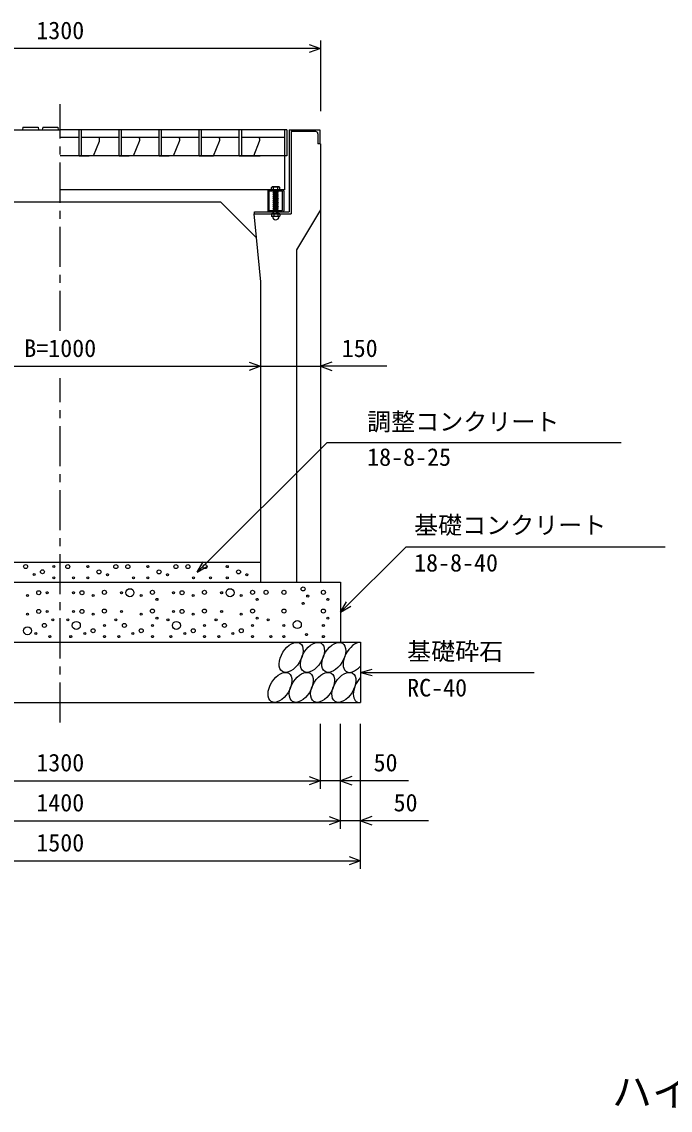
# Model space of a CAD drawing. Units: millimetres, scale not verified. Extents: x -16800 to 16800, y -5940 to 5940.
# Drawn here: x -11224 to -9604, y -58 to 2661 of the extents above; entities that cross this region are included whole.
import ezdxf
from ezdxf.enums import TextEntityAlignment as Align

# ---------------------------------------------------------------- set-up
doc = ezdxf.new("R2010")
doc.units = ezdxf.units.MM
doc.header["$LTSCALE"] = 20
doc.linetypes.add('CHAIN1', pattern=[8, 5, -1, 1, -1])
doc.linetypes.add('DOTTED', pattern=[1.75, 0.25, -1.5])
for name, color, linetype, lineweight in [('0-0_DIM', 7, 'Continuous', 25), ('0-2_HATCH', 6, 'Continuous', 25), ('0-5_OUTLINE', 3, 'Continuous', 25), ('0-6_TXT', 7, 'Continuous', 25)]:
    doc.layers.add(name, color=color, linetype=linetype, lineweight=lineweight)
doc.styles.add('ＭＳ ゴシック', font='')
doc.styles.get('ＭＳ ゴシック').set_extended_font_data('MS Gothic')

msp = doc.modelspace()

# ---------------------------------------------------------------- linework, layer by layer
at = {"layer": '0-0_DIM'}
for p, q in [((-10477.75, 2614.22), (-10477.75, 2437.47)), ((-10477.75, 2594.22), (-11777.75, 2594.22)), ((-11627.75, 1800.38), (-10627.75, 1800.41)), ((-10627.75, 1800.41), (-10477.75, 1800.41)), ((-10311.86, 1800.41), (-10477.75, 1800.41)), ((-10785.83, 1286.01), (-10461.37, 1610.47)), ((-10461.37, 1610.47), (-9727.02, 1610.47)), ((-10264.1, 1349.66), (-10427.75, 1186.01)), ((-10264.1, 1349.66), (-9617.23, 1349.66)), ((-10785.83, 1286.01), (-10770.83, 1311.99)), ((-10785.83, 1286.01), (-10759.85, 1301.01)), ((-10427.75, 1186.01), (-10412.75, 1211.99)), ((-10427.75, 1186.01), (-10401.77, 1201.01)), ((-10377.75, 1036.01), (-10348.77, 1043.77)), ((-10377.75, 1036.01), (-10348.77, 1028.24)), ((-10377.75, 1036.01), (-9944.44, 1036.01)), ((-10477.75, 745.49), (-10477.75, 907.84)), ((-10427.75, 645.49), (-10427.75, 907.84)), ((-10377.75, 545.49), (-10377.75, 907.84)), ((-11777.75, 765.49), (-10477.75, 765.49)), ((-10257.75, 765.49), (-10477.75, 765.49)), ((-11827.75, 665.49), (-10427.75, 665.49)), ((-10207.75, 665.49), (-10427.75, 665.49)), ((-11877.75, 565.49), (-10377.75, 565.49))]:
    msp.add_line(p, q, dxfattribs=at)
at = {"layer": '0-0_DIM', "linetype": 'CHAIN1'}
for p, q in [((-11127.75, 1889), (-11127.75, 2454.72)), ((-11127.75, 911.01), (-11127.75, 1770.64))]:
    msp.add_line(p, q, dxfattribs=at)
at = {"layer": '0-0_DIM'}
for points in [[(-10505.9, 2604.48), (-10477.71, 2594.22), (-10505.9, 2583.96)], [(-10655.94, 1810.67), (-10627.75, 1800.41), (-10655.94, 1790.15)], [(-10449.56, 1810.67), (-10477.75, 1800.41), (-10449.56, 1790.15)], [(-10505.94, 775.75), (-10477.75, 765.49), (-10505.94, 755.23)], [(-10399.56, 775.75), (-10427.75, 765.49), (-10399.56, 755.23)], [(-10455.94, 675.75), (-10427.75, 665.49), (-10455.94, 655.23)], [(-10349.56, 675.75), (-10377.75, 665.49), (-10349.56, 655.23)], [(-10405.94, 575.75), (-10377.75, 565.49), (-10405.94, 555.23)]]:
    msp.add_lwpolyline(points, dxfattribs=at)
at = {"layer": '0-2_HATCH'}
for p, q in [((-11221.25, 2397.51), (-11222.25, 2391.01)), ((-11171.75, 2397.49), (-11172.75, 2390.99)), ((-10561.75, 2391.01), (-11127.75, 2391.01)), ((-11080.75, 2372.01), (-11127.75, 2372.01)), ((-11080.75, 2326.01), (-11080.75, 2391.01)), ((-11074.75, 2326.01), (-11074.75, 2391.01)), ((-10980.75, 2372.01), (-11074.75, 2372.01)), ((-10980.75, 2326.01), (-10980.75, 2391.01)), ((-10974.75, 2326.01), (-10974.75, 2391.01)), ((-10880.75, 2372.01), (-10974.75, 2372.01)), ((-10880.75, 2326.01), (-10880.75, 2391.01)), ((-10874.75, 2326.01), (-10874.75, 2391.01)), ((-10780.75, 2372.01), (-10874.75, 2372.01)), ((-10780.75, 2326.01), (-10780.75, 2391.01)), ((-10774.75, 2326.01), (-10774.75, 2391.01)), ((-10680.75, 2372.01), (-10774.75, 2372.01)), ((-10680.75, 2326.01), (-10680.75, 2391.01)), ((-10674.75, 2326.01), (-10674.75, 2391.01)), ((-10567.75, 2372.01), (-10674.75, 2372.01)), ((-10567.75, 2391.01), (-10567.75, 2241.01)), ((-10561.75, 2391.01), (-10561.75, 2326.01)), ((-10555.75, 2391.01), (-10555.75, 2186.01)), ((-10551.25, 2386.51), (-10551.25, 2181.51)), ((-10489.75, 2386.51), (-10551.25, 2386.51)), ((-10484.25, 2381.01), (-10484.25, 2356.01)), ((-11044.75, 2326.01), (-11030.18, 2362.43)), ((-10944.75, 2326.01), (-10930.18, 2362.43)), ((-10844.75, 2326.01), (-10830.18, 2362.43)), ((-10644.75, 2326.01), (-10630.18, 2362.43)), ((-10479.75, 2356.01), (-10484.25, 2356.01)), ((-10561.75, 2326.01), (-11127.75, 2326.01)), ((-11080.75, 2326.01), (-11055.75, 2326.01)), ((-10980.75, 2326.01), (-10955.75, 2326.01)), ((-10880.75, 2326.01), (-10855.75, 2326.01)), ((-10780.75, 2326.01), (-10755.75, 2326.01)), ((-10680.75, 2326.01), (-10639.75, 2326.01)), ((-10674.75, 2326.01), (-10628.75, 2326.01)), ((-10567.75, 2241.01), (-11127.75, 2241.01)), ((-10609.75, 2238.01), (-10609.75, 2189.01)), ((-10572.75, 2241.01), (-10606.75, 2241.01)), ((-10598.25, 2248.51), (-10600.25, 2247.01)), ((-10600.25, 2241.01), (-10600.25, 2247.01)), ((-10579.25, 2241.01), (-10600.25, 2241.01)), ((-10599.93, 2247.28), (-10598.25, 2248.51)), ((-10581.25, 2248.51), (-10598.25, 2248.51)), ((-10596.25, 2241.01), (-10583.25, 2241.01)), ((-10596.25, 2240.01), (-10595.25, 2241.01)), ((-10595.25, 2239.01), (-10596.25, 2240.01)), ((-10596.25, 2238.01), (-10595.25, 2239.01)), ((-10595.25, 2237.01), (-10596.25, 2238.01)), ((-10596.25, 2236.01), (-10595.25, 2237.01)), ((-10583.25, 2237.01), (-10596.25, 2236.01)), ((-10595.25, 2235.01), (-10596.25, 2236.01)), ((-10596.25, 2234.01), (-10595.25, 2235.01)), ((-10583.25, 2235.01), (-10596.25, 2234.01)), ((-10595.25, 2233.01), (-10596.25, 2234.01)), ((-10596.25, 2232.01), (-10595.25, 2233.01)), ((-10583.25, 2233.01), (-10596.25, 2232.01)), ((-10595.25, 2231.01), (-10596.25, 2232.01)), ((-10596.25, 2230.01), (-10595.25, 2231.01)), ((-10583.25, 2231.01), (-10596.25, 2230.01)), ((-10595.25, 2229.01), (-10596.25, 2230.01)), ((-10595.25, 2241.01), (-10595.25, 2247.01)), ((-10584.25, 2241.01), (-10584.25, 2247.01)), ((-10584.25, 2240.01), (-10583.25, 2241.01)), ((-10583.25, 2239.01), (-10584.25, 2240.01)), ((-10584.25, 2236.01), (-10583.25, 2237.01)), ((-10583.25, 2235.01), (-10584.25, 2236.01)), ((-10584.25, 2234.01), (-10583.25, 2235.01)), ((-10583.25, 2233.01), (-10584.25, 2234.01)), ((-10584.25, 2232.01), (-10583.25, 2233.01)), ((-10583.25, 2231.01), (-10584.25, 2232.01)), ((-10579.58, 2247.28), (-10581.25, 2248.51)), ((-10579.25, 2241.01), (-10579.25, 2247.01)), ((-10569.75, 2238.01), (-10569.75, 2189.01)), ((-10583.25, 2229.01), (-10596.25, 2228.01)), ((-10596.25, 2228.01), (-10595.25, 2229.01)), ((-10583.25, 2227.01), (-10596.25, 2226.01)), ((-10595.25, 2225.01), (-10596.25, 2226.01)), ((-10583.25, 2225.01), (-10596.25, 2224.01)), ((-10596.25, 2224.01), (-10595.25, 2225.01)), ((-10595.25, 2223.01), (-10596.25, 2224.01)), ((-10583.25, 2223.01), (-10596.25, 2222.01)), ((-10596.25, 2222.01), (-10595.25, 2223.01)), ((-10595.25, 2221.01), (-10596.25, 2222.01)), ((-10583.25, 2221.01), (-10596.25, 2220.01)), ((-10596.25, 2220.01), (-10595.25, 2221.01)), ((-10595.25, 2219.01), (-10596.25, 2220.01)), ((-10583.25, 2219.01), (-10596.25, 2218.01)), ((-10596.25, 2218.01), (-10595.25, 2219.01)), ((-10595.25, 2217.01), (-10596.25, 2218.01)), ((-10583.25, 2217.01), (-10596.25, 2216.01)), ((-10596.25, 2216.01), (-10595.25, 2217.01)), ((-10595.25, 2215.01), (-10596.25, 2216.01)), ((-10583.25, 2215.01), (-10596.25, 2214.01)), ((-10596.25, 2214.01), (-10595.25, 2215.01)), ((-10595.25, 2213.01), (-10596.25, 2214.01)), ((-10583.25, 2213.01), (-10596.25, 2212.01)), ((-10596.25, 2212.01), (-10595.25, 2213.01)), ((-10595.25, 2211.01), (-10596.25, 2212.01)), ((-10583.25, 2211.01), (-10596.25, 2210.01)), ((-10596.25, 2210.01), (-10595.25, 2211.01)), ((-10595.25, 2209.01), (-10596.25, 2210.01)), ((-10583.25, 2209.01), (-10596.25, 2208.01)), ((-10596.25, 2208.01), (-10595.25, 2209.01)), ((-10595.25, 2207.01), (-10596.25, 2208.01)), ((-10583.25, 2207.01), (-10596.25, 2206.01)), ((-10596.25, 2206.01), (-10595.25, 2207.01)), ((-10595.25, 2205.01), (-10596.25, 2206.01)), ((-10583.25, 2205.01), (-10596.25, 2204.01)), ((-10596.25, 2204.01), (-10595.25, 2205.01)), ((-10595.25, 2203.01), (-10596.25, 2204.01)), ((-10583.25, 2203.01), (-10596.25, 2202.01)), ((-10596.25, 2202.01), (-10595.25, 2203.01)), ((-10595.25, 2201.01), (-10596.25, 2202.01)), ((-10584.25, 2228.01), (-10583.25, 2229.01)), ((-10583.25, 2227.01), (-10584.25, 2228.01)), ((-10584.25, 2226.01), (-10583.25, 2227.01)), ((-10583.25, 2225.01), (-10584.25, 2226.01)), ((-10584.25, 2224.01), (-10583.25, 2225.01)), ((-10584.25, 2224.01), (-10583.25, 2223.01)), ((-10584.25, 2222.01), (-10583.25, 2223.01)), ((-10584.25, 2222.01), (-10583.25, 2221.01)), ((-10584.25, 2220.01), (-10583.25, 2221.01)), ((-10584.25, 2220.01), (-10583.25, 2219.01)), ((-10584.25, 2218.01), (-10583.25, 2219.01)), ((-10584.25, 2218.01), (-10583.25, 2217.01)), ((-10584.25, 2216.01), (-10583.25, 2217.01)), ((-10584.25, 2216.01), (-10583.25, 2215.01)), ((-10584.25, 2214.01), (-10583.25, 2215.01)), ((-10584.25, 2214.01), (-10583.25, 2213.01)), ((-10584.25, 2212.01), (-10583.25, 2213.01)), ((-10584.25, 2212.01), (-10583.25, 2211.01)), ((-10584.25, 2210.01), (-10583.25, 2211.01)), ((-10584.25, 2210.01), (-10583.25, 2209.01)), ((-10584.25, 2208.01), (-10583.25, 2209.01)), ((-10584.25, 2208.01), (-10583.25, 2207.01)), ((-10584.25, 2206.01), (-10583.25, 2207.01)), ((-10584.25, 2206.01), (-10583.25, 2205.01)), ((-10584.25, 2204.01), (-10583.25, 2205.01)), ((-10584.25, 2204.01), (-10583.25, 2203.01)), ((-10584.25, 2202.01), (-10583.25, 2203.01)), ((-10584.25, 2202.01), (-10583.25, 2201.01)), ((-10644.8, 2181.51), (-10638.86, 2122.12)), ((-10572.75, 2186.01), (-10606.75, 2186.01)), ((-10599.09, 2181.51), (-10599.96, 2180.86)), ((-10599.96, 2180.86), (-10599.96, 2175.67)), ((-10598.27, 2174.7), (-10599.96, 2175.67)), ((-10580.41, 2181.51), (-10599.09, 2181.51)), ((-10583.25, 2201.01), (-10596.25, 2200.01)), ((-10596.25, 2200.01), (-10595.25, 2201.01)), ((-10595.25, 2199.01), (-10596.25, 2200.01)), ((-10583.25, 2199.01), (-10596.25, 2198.01)), ((-10596.25, 2198.01), (-10595.25, 2199.01)), ((-10595.25, 2197.01), (-10596.25, 2198.01)), ((-10596.25, 2196), (-10595.25, 2197.01)), ((-10583.25, 2197), (-10596.25, 2196)), ((-10595.25, 2195), (-10596.25, 2196)), ((-10583.24, 2195), (-10596.25, 2194)), ((-10596.25, 2194), (-10595.25, 2195)), ((-10595.25, 2193), (-10596.25, 2194)), ((-10583.24, 2193), (-10596.24, 2192)), ((-10596.24, 2192), (-10595.24, 2193)), ((-10595.24, 2191), (-10596.24, 2192)), ((-10583.24, 2191), (-10596.24, 2190)), ((-10596.24, 2190), (-10595.24, 2191)), ((-10595.24, 2189), (-10596.24, 2190)), ((-10596.24, 2188), (-10595.24, 2189)), ((-10595.24, 2187), (-10596.24, 2188)), ((-10596.24, 2185.99), (-10595.24, 2186.99)), ((-10595.24, 2184.99), (-10596.24, 2185.99)), ((-10596.24, 2182), (-10595.24, 2183)), ((-10595.75, 2181.51), (-10596.24, 2182)), ((-10596.23, 2183.99), (-10595.23, 2184.99)), ((-10595.23, 2182.99), (-10596.23, 2183.99)), ((-10594.85, 2180.86), (-10594.85, 2175.67)), ((-10584.65, 2180.86), (-10584.65, 2175.67)), ((-10584.25, 2200.01), (-10583.25, 2201.01)), ((-10584.25, 2200.01), (-10583.25, 2199.01)), ((-10584.25, 2198.01), (-10583.25, 2199.01)), ((-10584.25, 2198.01), (-10583.25, 2197)), ((-10584.25, 2196), (-10583.25, 2197)), ((-10584.25, 2196), (-10583.24, 2195)), ((-10584.24, 2194), (-10583.24, 2195)), ((-10584.24, 2194), (-10583.24, 2193)), ((-10584.24, 2192), (-10583.24, 2193)), ((-10584.24, 2192), (-10583.24, 2191)), ((-10584.24, 2190), (-10583.24, 2191)), ((-10584.24, 2190), (-10583.24, 2189)), ((-10584.24, 2188), (-10583.24, 2189)), ((-10584.24, 2188), (-10583.24, 2186.99)), ((-10584.24, 2185.99), (-10583.24, 2186.99)), ((-10584.24, 2185.99), (-10583.23, 2184.99)), ((-10584.24, 2182), (-10583.24, 2183)), ((-10584.24, 2182), (-10583.75, 2181.51)), ((-10584.23, 2183.99), (-10583.23, 2184.99)), ((-10584.23, 2183.99), (-10583.23, 2182.99)), ((-10581.24, 2174.7), (-10579.55, 2175.67)), ((-10580.41, 2181.51), (-10579.55, 2180.86)), ((-10579.55, 2180.86), (-10579.55, 2175.67)), ((-10598.27, 2174.38), (-10598.27, 2174.7)), ((-10581.24, 2174.7), (-10598.27, 2174.7)), ((-10581.24, 2174.38), (-10598.27, 2174.38)), ((-10581.24, 2174.38), (-10581.24, 2174.7))]:
    msp.add_line(p, q, dxfattribs=at)
at = {"layer": '0-2_HATCH', "linetype": 'DOTTED'}
for p, q in [((-10583.25, 2241.01), (-10596.25, 2240.01)), ((-10583.25, 2239.01), (-10596.25, 2238.01)), ((-10583.24, 2189), (-10596.24, 2188)), ((-10583.24, 2186.99), (-10596.24, 2185.99)), ((-10583.24, 2183), (-10596.24, 2182)), ((-10583.23, 2184.99), (-10596.23, 2183.99)), ((-10595.75, 2181.51), (-10583.75, 2181.51))]:
    msp.add_line(p, q, dxfattribs=at)
at = {"layer": '0-2_HATCH'}
for points in [[(-11221.25, 2397.51), (-11183.25, 2397.51), (-11182.25, 2391.01)], [(-11171.75, 2397.49), (-11133.75, 2397.49), (-11132.75, 2390.99)], [(-10774.75, 2326.01), (-10744.75, 2326.01), (-10730.18, 2362.43)], [(-10583.25, 2237.01), (-10584.25, 2238.01), (-10583.25, 2239.01)], [(-10583.25, 2229.01), (-10584.25, 2230.01), (-10583.25, 2231.01)], [(-10596.25, 2226.01), (-10595.25, 2227.01), (-10596.25, 2228.01)], [(-10644.8, 2181.51), (-10642.75, 2181.51), (-10551.25, 2181.51)], [(-10642.75, 2181.51), (-10642.75, 2186.01), (-10555.75, 2186.01)]]:
    msp.add_lwpolyline(points, dxfattribs=at)
msp.add_lwpolyline([(-10606.55, 2237.81), (-10606.55, 2189.21), (-10572.95, 2189.21), (-10572.95, 2237.81)], close=True, dxfattribs=at)
for centre, radius in [((-11214.37, 1300.32), 5), ((-11109.12, 1300.04), 5), ((-10989.12, 1300.04), 5), ((-10959.12, 1300.04), 5), ((-10839.12, 1300.04), 5), ((-10809.12, 1300.04), 5), ((-10766.38, 1300.04), 5), ((-11193.35, 1280.18), 2.5), ((-11172.32, 1287.19), 5), ((-11144.28, 1300.32), 2.5), ((-11059.21, 1300.04), 2.5), ((-11031.17, 1286.9), 5), ((-11010.14, 1279.9), 2.5), ((-10909.21, 1300.04), 2.5), ((-10881.17, 1286.9), 5), ((-10860.14, 1279.9), 2.5), ((-10710.68, 1300.04), 2.5), ((-10682.64, 1286.9), 5), ((-10661.61, 1279.9), 2.5), ((-11144.28, 1272.3), 2.5), ((-11095.1, 1272.02), 2.5), ((-11059.21, 1272.02), 2.5), ((-10945.1, 1272.02), 2.5), ((-10909.21, 1272.02), 2.5), ((-10795.1, 1272.02), 2.5), ((-10752.36, 1272.02), 2.5), ((-10710.68, 1272.02), 2.5), ((-11209.75, 1227.98), 2.5), ((-11181.71, 1234.99), 5), ((-11160.68, 1234.99), 2.5), ((-11094.82, 1234.99), 2.5), ((-11073.79, 1234.99), 5), ((-11045.76, 1227.98), 2.5), ((-11017.72, 1235.86), 5), ((-10974.82, 1234.99), 2.5), ((-10953.79, 1234.99), 10), ((-10925.76, 1227.98), 2.5), ((-10897.72, 1235.86), 5), ((-10844.82, 1234.99), 2.5), ((-10823.79, 1234.99), 5), ((-10795.76, 1227.98), 2.5), ((-10767.72, 1235.86), 5), ((-10724.82, 1234.99), 2.5), ((-10703.79, 1234.99), 10), ((-10675.76, 1227.98), 2.5), ((-10647.72, 1235.86), 5), ((-10613.85, 1235.86), 5), ((-10569.2, 1235.86), 5), ((-10521.29, 1244.22), 5), ((-10509.95, 1226.65), 2.5), ((-10470.74, 1235.86), 5), ((-10886.38, 1218.29), 2.5), ((-10636.38, 1218.29), 2.5), ((-10521.29, 1208.33), 2.5), ((-10459.4, 1218.29), 2.5), ((-11209.75, 1181.18), 2.5), ((-11181.71, 1188.18), 5), ((-11160.68, 1188.18), 2.5), ((-11146.66, 1167.17), 2.5), ((-11108.84, 1167.17), 2.5), ((-11094.82, 1188.18), 2.5), ((-11073.79, 1188.18), 5), ((-11045.76, 1181.18), 2.5), ((-11017.72, 1189.06), 5), ((-10988.84, 1167.17), 2.5), ((-10974.82, 1188.18), 2.5), ((-10925.76, 1181.18), 2.5), ((-10897.72, 1189.06), 5), ((-10886.38, 1171.49), 2.5), ((-10858.84, 1167.17), 2.5), ((-10844.82, 1188.18), 2.5), ((-10823.79, 1188.18), 5), ((-10795.76, 1181.18), 2.5), ((-10767.72, 1189.06), 5), ((-10738.84, 1167.17), 2.5), ((-10724.82, 1188.18), 2.5), ((-10675.76, 1181.18), 2.5), ((-10647.72, 1189.06), 5), ((-10636.38, 1171.49), 2.5), ((-10608.84, 1167.17), 2.5), ((-10569.2, 1189.06), 5), ((-10470.74, 1189.06), 5), ((-10459.4, 1171.49), 2.5), ((-11209.75, 1140.04), 10), ((-11167.69, 1153.17), 5), ((-11087.81, 1153.17), 10), ((-11045.76, 1140.04), 5), ((-11017.72, 1153.17), 2.5), ((-10967.81, 1153.17), 5), ((-10925.76, 1140.04), 5), ((-10897.72, 1153.17), 2.5), ((-10837.81, 1153.17), 10), ((-10795.76, 1140.04), 5), ((-10767.72, 1153.17), 2.5), ((-10717.81, 1153.17), 5), ((-10675.76, 1140.04), 5), ((-10647.72, 1153.17), 2.5), ((-10569.2, 1153.17), 2.5), ((-10535.8, 1155.48), 10), ((-10470.74, 1153.17), 2.5), ((-11188.72, 1133.03), 2.5), ((-11153.67, 1125.15), 2.5), ((-11101.83, 1125.15), 2.5), ((-11066.79, 1133.03), 2.5), ((-11017.72, 1125.15), 2.5), ((-10981.83, 1125.15), 2.5), ((-10946.79, 1133.03), 2.5), ((-10897.72, 1125.15), 2.5), ((-10851.83, 1125.15), 2.5), ((-10816.79, 1133.03), 2.5), ((-10767.72, 1125.15), 2.5), ((-10731.83, 1125.15), 2.5), ((-10696.79, 1133.03), 2.5), ((-10647.72, 1125.15), 2.5), ((-10601.83, 1125.15), 2.5), ((-10569.2, 1125.15), 2.5), ((-10512.92, 1130.14), 2.5), ((-10470.74, 1125.15), 2.5)]:
    msp.add_circle(centre, radius, dxfattribs=at)
for centre, radius, start, end in [((-11039.37, 2366.11), 9.9, 338.19859, 36.58107), ((-10939.37, 2366.11), 9.9, 338.19859, 36.58107), ((-10839.37, 2366.11), 9.9, 338.19859, 36.58107), ((-10739.37, 2366.11), 9.9, 338.19859, 36.58107), ((-10639.37, 2366.11), 9.9, 338.19859, 36.58107), ((-10489.75, 2381.01), 5.5, 0, 90), ((-10606.75, 2238.01), 3, 90, 180), ((-10597.75, 2244.38), 3.62, 46.39563, 133.60437), ((-10589.75, 2232.38), 15.62, 69.39075, 110.60925), ((-10581.75, 2244.38), 3.62, 46.39563, 133.60437), ((-10572.75, 2238.01), 3, 0, 90), ((-10606.75, 2189.01), 3, 180, 270), ((-10597.41, 2176.16), 5.35, 61.49832, 118.50684), ((-10597.41, 2180.37), 5.35, 241.49843, 298.50089), ((-10589.75, 2161.09), 20.42, 75.52621, 104.47362), ((-10589.75, 2195.44), 20.42, 255.52638, 284.47374), ((-10582.1, 2176.16), 5.35, 61.49231, 118.50169), ((-10582.1, 2180.37), 5.35, 241.49989, 298.5), ((-10572.75, 2189.01), 3, 270, 0), ((-10589.75, 2174.38), 8.19, 180, 359.99995)]:
    msp.add_arc(centre, radius, start, end, dxfattribs=at)
for centre in [(-10551.24, 1073.48), (-10498.03, 1073.48), (-10444.82, 1073.48), (-10579.12, 998.49), (-10525.92, 998.49), (-10472.71, 998.49), (-10419.5, 998.49)]:
    msp.add_ellipse(centre, major_axis=(21.81, 35.31), ratio=0.5792, dxfattribs=at)
for centre, start_param, end_param in [((-10391.61, 1073.48), 0.3357715, 4.4411806), ((-10366.29, 998.49), 1.2110787, 3.5658734)]:
    msp.add_ellipse(centre, major_axis=(21.81, 35.31), ratio=0.5792, start_param=start_param, end_param=end_param, dxfattribs=at)
at = {"layer": '0-5_OUTLINE'}
for p, q in [((-11775.75, 2391.01), (-11127.75, 2391.01)), ((-10555.75, 2391.01), (-10479.75, 2391.01)), ((-10479.75, 2391.01), (-10479.75, 2356.01)), ((-10477.75, 2356.01), (-10479.75, 2356.01)), ((-10477.75, 2356.01), (-10477.75, 1261.01)), ((-10477.75, 2191.01), (-10537.75, 2091.01)), ((-10638.86, 2122.12), (-10627.75, 2011.01)), ((-10537.75, 2091.01), (-10537.75, 1261.01)), ((-10627.75, 2011.01), (-10627.75, 1261.01)), ((-11627.75, 1311.01), (-10627.75, 1311.01)), ((-11827.75, 1261.01), (-10427.75, 1261.01)), ((-10627.75, 1261.01), (-10477.75, 1261.01)), ((-10427.75, 1261.01), (-10427.75, 1111.01)), ((-11877.75, 1111.01), (-10377.75, 1111.01)), ((-10377.75, 1111.01), (-10377.75, 961.01))]:
    msp.add_line(p, q, dxfattribs=at)
for points in [[(-11527.75, 2211.01), (-10727.75, 2211.01), (-10638.86, 2122.12)], [(-11877.75, 1111.01), (-11877.75, 961.01), (-10377.75, 961.01)]]:
    msp.add_lwpolyline(points, dxfattribs=at)

# ---------------------------------------------------------------- texts
at = {"layer": '0-0_DIM', "style": 'ＭＳ ゴシック'}
for s, p in [('1300', (-11187.75, 2604.22)), ('B=1000', (-11217.75, 1810.41)), ('150', (-10424.91, 1810.41)), ('調整コンクリート', (-10361.37, 1626.89)), ('18-8-25', (-10361.37, 1538.62)), ('基礎コンクリート', (-10244.1, 1368.4)), ('18-8-40', (-10244.1, 1274.58)), ('基礎砕石', (-10261.43, 1053.18)), ('RC-40', (-10261.43, 962.49)), ('1300', (-11187.75, 775.49)), ('50', (-10345.31, 775.49)), ('1400', (-11187.75, 675.49)), ('50', (-10295.31, 675.49)), ('1500', (-11187.75, 575.49))]:
    msp.add_text(s, height=43.99, dxfattribs=at).set_placement(p, align=Align.BOTTOM_LEFT)
at = {"layer": '0-6_TXT', "style": 'ＭＳ ゴシック'}
msp.add_text('ハイブリッド型自由勾配側溝（横断用）HB-FSG1000\u3000断面図', height=73.31, dxfattribs=at).set_placement((-9750, -70), align=Align.BOTTOM_LEFT)

doc.saveas('drawing.dxf')
